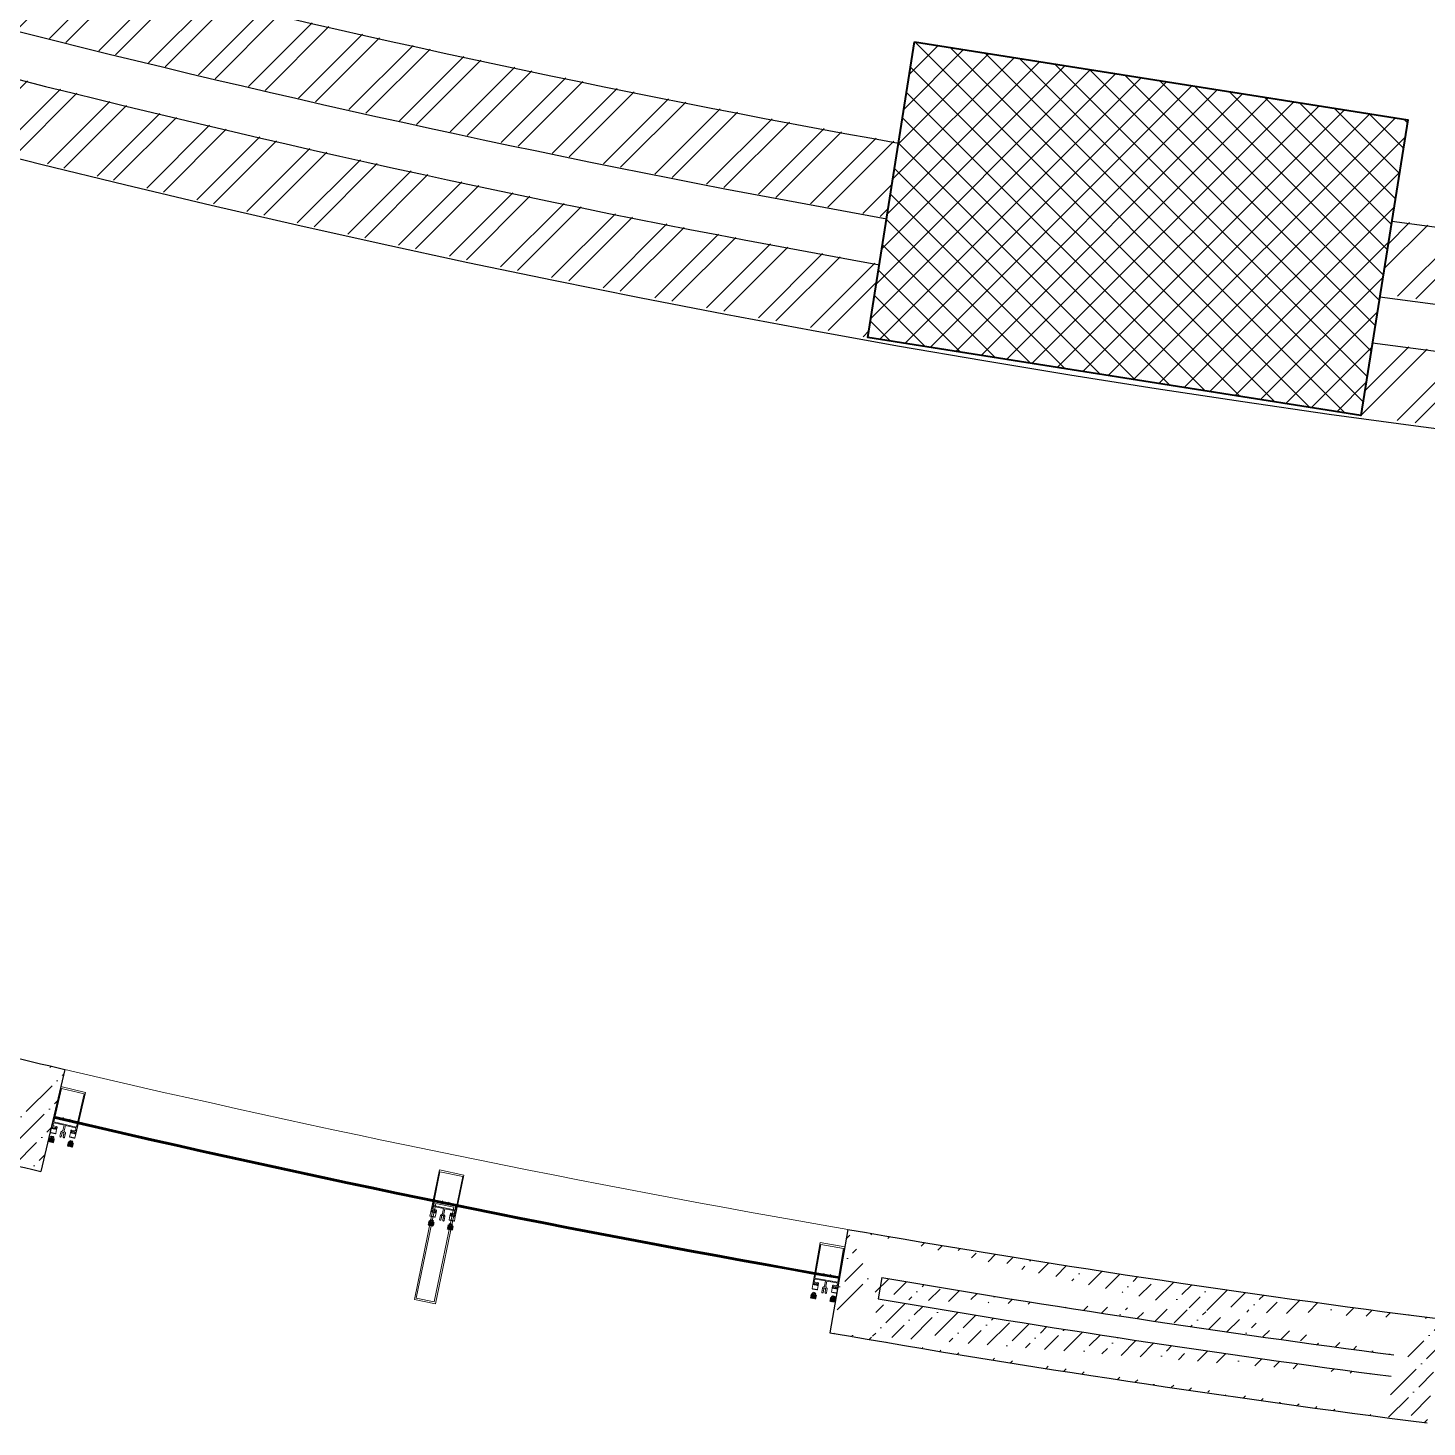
# Model space of a CAD drawing. Header units: millimetres. Extents: x 8275 to 147087, y -297470 to -191881.
# Drawn here: x 103272 to 107476, y -255233 to -251029 of the extents above; entities that cross this region are included whole.
import ezdxf

# ---------------------------------------------------------------- set-up
doc = ezdxf.new("R2010")
doc.units = ezdxf.units.MM
doc.header["$LTSCALE"] = 250
doc.header["$MEASUREMENT"] = 0
for name, color, linetype, lineweight in [('col', 6, 'Continuous', 40), ('hatch', 9, 'Continuous', 0), ('wall', 1, 'Continuous', 30), ('win', 4, 'Continuous', 20)]:
    doc.layers.add(name, color=color, linetype=linetype, lineweight=lineweight)
pattern_1 = [(45, (-6686.724433277734, -321362.3453582716), (-92.80776503073436, 92.80776503073437), []), (45, (-6624.852590027731, -321362.3453582716), (-92.80776503073436, 92.80776503073437), [])]
pattern_2 = [(45, (-6686.724433277734, -321362.3453582716), (23.20194125768359, 85.07378461150648), [109.375, -21.875, 0, -21.875])]

# ---------------------------------------------------------------- blocks, each defined once
blk = doc.blocks.new('A$C31941232')
at = {"layer": 'hatch'}
h = blk.add_hatch(dxfattribs=at)
h.set_pattern_fill('ANSI37', color=256, scale=500, style=0)
h.set_pattern_definition([(45, (0, 0), (-44.19417382415921, 44.19417382415922), []), (135, (0, 0), (-44.19417382415922, -44.19417382415921), [])])
h.paths.add_polyline_path([(-32609.50406793924, 9417.424505835981), (-31127.89143045899, 9183.279267878504), (-31268.37857323466, 8294.311685390305), (-32749.99121071398, 8528.456923347665)])
at = {"layer": 'col', "elevation": -13640.13642617397}
blk.add_lwpolyline([(-32609.50406793924, 9417.424505835865), (-31127.89143045899, 9183.279267878272), (-31268.37857323466, 8294.311685390072), (-32749.99121071398, 8528.456923347665)], close=True, dxfattribs=at)

msp = doc.modelspace()

# ---------------------------------------------------------------- hatches: boundary and pattern name
at = {"layer": 'hatch'}
h = msp.add_hatch(dxfattribs=at)
h.set_pattern_fill('ANSI32', color=256, scale=350, style=0)
h.set_pattern_definition(pattern_1)
edge = h.paths.add_edge_path()
edge.add_line((117629.5288266889, -252194.0401685761), (117599.6284500561, -251965.991999372))
edge.add_arc((112433.8152781767, -214955.8903715943), 37368.88074621981, 262.12326937673834, 277.94592112654357, ccw=False)
edge.add_line((107312.699338296, -251972.2032586917), (107277.7050495697, -252193.584798186))
edge.add_arc((112455.1992891072, -215257.3078104233), 37297.38602525879, 262.0206294395069, 277.9792072770339)
edge = h.paths.add_edge_path()
edge.add_line((117571.6059567318, -251828.733762546), (117541.7064086166, -251600.6854847135))
edge.add_arc((112434.5317099039, -214945.959934801), 37008.81163375256, 262.13531328539574, 277.93206678409143, ccw=False)
edge.add_line((107370.4666389958, -251606.666195049), (107335.4595535933, -251828.1287087162))
edge.add_arc((112476.3429742176, -214946.7948216071), 37237.90369552072, 262.0646797399239, 277.8705910709365)
edge = h.paths.add_edge_path()
edge.add_line((127705.4790213192, -249342.9324330802), (127699.5722774738, -249103.2909695192))
edge.add_arc((112455.1308590728, -214644.6412441847), 37680.12121865258, 280.1248862717009, 293.8645078004673, ccw=False)
edge.add_line((119079.0823690244, -251737.9668088487), (119114.8944285437, -251965.2098358264))
edge.add_arc((112612.8051359882, -215281.8333143234), 37255.1644498682, 280.0512229649691, 293.8984144730426)
edge = h.paths.add_edge_path()
edge.add_line((119021.128470513, -251372.4620443592), (119057.1538925907, -251599.6678708942))
edge.add_arc((112451.9757196107, -214634.34957905), 37550.80738298663, 280.1310230807873, 293.9570873770894)
edge.add_line((127699.5679523274, -248950.1486549706), (127699.5608397927, -248698.3121126945))
edge.add_arc((112451.9883593358, -214634.442930897), 37320.71342004864, 280.13794037399134, 294.1141085776026, ccw=False)
h.paths.add_polyline_path([(128156.8052846882, -247451.033916359), (128156.8052846882, -248168.1257187141), (128161.887085225, -248165.933882045), (128161.8727216395, -247451.0339163589)])
h.paths.add_polyline_path([(127948.7091314672, -248257.8798867596), (127948.7107492816, -247451.0339163589), (127931.8384511294, -247451.0339163589), (127931.8662397289, -248265.144411894)])
h.paths.add_polyline_path([(98253.503828316, -243221.2437606225), (97937.00574477017, -243901.0879162582), (97728.49585520662, -243804.017168646), (96826.03205373604, -245742.5272987234), (96256.40817154478, -246966.0910468734), (96464.9196887752, -247063.1625522359), (96972.65953579452, -245972.5272987234), (98253.50559399556, -243221.2445826261)])
h.paths.add_polyline_path([(126753.8316411702, -243429.6605102571), (126656.7966687437, -243221.2274664995), (126656.7599029643, -243221.2445826261), (127909.5805727346, -245912.3282089877), (128161.8418066548, -245912.3429560122), (128161.8417441407, -245909.2314670999), (126962.3431278234, -243332.684668256), (127089.2632657988, -243273.5976258806), (128317.7223430322, -245912.3520686851), (128531.8057498084, -245912.3645838583), (128531.8033261178, -245827.2435256402), (127297.7749210438, -243176.5260562646), (127753.7522249715, -242964.2480780883), (128531.8495605113, -242964.2480780883), (128531.8495605113, -242734.2480780883), (127702.8380457358, -242734.2480780883), (127200.7401172076, -242967.9972848935), (127297.7750896341, -243176.430328651)])
h = msp.add_hatch(dxfattribs=at)
h.set_pattern_fill('ANSI32', color=256, scale=350, style=0)
h.set_pattern_definition(pattern_1)
h.paths.add_polyline_path([(95115.19118412118, -247829.9602206651), (95345.19118412072, -247335.9156626482), (95345.19118411932, -245972.5272987243), (96718.95685945265, -245972.527298706), (96826.0322216684, -245742.5272987066), (95115.19118412118, -245742.5272987243)])
edge = h.paths.add_edge_path()
edge.add_line((95974.14820407284, -248117.3497864555), (95877.05366245843, -248325.9107859913))
edge.add_arc((112455.1323191682, -214644.6494747951), 37540.11261918598, 243.7933671564915, 259.8707226368601)
edge.add_line((105852.961313481, -251599.6409302511), (105888.8708464922, -251372.4143662852))
edge.add_arc((112455.1322759711, -214644.649621097), 37310.11246750876, 243.785706247479, 259.863639480919, ccw=False)
edge = h.paths.add_edge_path()
edge.add_line((95725.41156549472, -248651.6410153998), (95356.87012536032, -248480.0683710759))
edge.add_arc((112356.9879265963, -214875.4500551177), 37659.98376814761, 243.1657740476392, 259.9670714785931)
edge.add_line((105796.0866592294, -251959.5295499225), (105831.1033803178, -251737.9524770139))
edge.add_arc((112455.1323148245, -214644.6494900217), 37680.11260346741, 243.7979844895485, 259.8749917959418, ccw=False)
edge.add_line((95817.95277488139, -248452.8606637244), (95725.41156549472, -248651.6410153997))
h = msp.add_hatch(dxfattribs=at)
h.set_pattern_fill('ANSI36', color=256, scale=350, style=0)
h.set_pattern_definition(pattern_2)
edge = h.paths.add_edge_path()
edge.add_line((103189.8206691854, -254436.5146375576), (103189.7769710375, -254436.7003127629))
edge.add_line((103233.3476524157, -254251.5667168283), (103218.4568445976, -254314.8383644259))
edge.add_line((103383.6154953721, -254158.7136010898), (103311.4526757584, -254465.3363544014))
edge.add_line((101675.2892385968, -254044.4748365456), (101675.2373600337, -254044.6583940848))
edge.add_line((101726.964637944, -253861.636134243), (101709.2862115349, -253924.186217731))
edge.add_line((101640.621274834, -253707.5356762471), (101554.9493031469, -254010.6615799639))
edge.add_arc((112694.290895252, -214597.2697961162), 40767.29950792503, 254.3938838899209, 256.191106307803)
edge.add_arc((112694.290895252, -214597.2697961162), 40642.29950792503, 254.2182042704985, 256.191106307803)
edge.add_arc((112694.2818146646, -214597.3237669845), 40767.24492957115, 256.1911005787389, 256.5809129472962)
edge.add_arc((112694.2818146646, -214597.3237669845), 40642.24492957115, 256.1911005787389, 256.7565927922471)
edge.add_arc((112694.2908130358, -214597.2700646372), 40832.29922754137, 254.3936042384521, 256.1911062857713)
edge.add_arc((112694.2908130358, -214597.2700646372), 40957.29922754137, 254.218204279078, 256.1911062857713)
edge.add_arc((112694.2850613394, -214597.3002198287), 40832.2685710791, 256.1911040305631, 256.5811958506521)
edge.add_arc((112694.2850613394, -214597.3002198287), 40957.2685710791, 256.1911040305631, 256.7565959417156)
at = {"layer": 'hatch', "extrusion": (-0.0006101579890700577, -0.002618681102787829, 0.9999963851017214)}
h = msp.add_hatch(dxfattribs=at)
h.set_pattern_fill('AR-HBONE', color=256, scale=0.4111842104963542, style=0)
h.set_pattern_definition([(45, (-6693.618386668182, -321390.8255638584), (1.826024711421477e-16, 2.326009148470464), [4.934210525956236, -1.644736841985417]), (135, (-6692.455382093816, -321389.6625592841), (1.826024711421477e-16, 2.326009148470464), [4.934210525956236, -1.644736841985417])])
h.paths.add_polyline_path([(103341.4809511207, -254363.1568650687), (103341.0144125294, -254365.1591520398), (103346.3538444467, -254366.4032549644), (103346.8203830492, -254364.4009679847)], flags=16)
h.paths.add_polyline_path([(103404.1133262698, -254377.7503878081), (103403.646787671, -254379.7526747659), (103398.3073557518, -254378.5085718404), (103398.7738943441, -254376.5062848701)], flags=16)
edge = h.paths.add_edge_path()
edge.add_arc((103348.2554161563, -254379.3819617042), 0.6853070175936432, 166.8839358653754, 346.8839358653756, ccw=False)
edge.add_arc((103346.9205581747, -254379.0709359729), 0.6853070175936432, 166.8839358653754, 346.8839358653756, ccw=False)
edge.add_arc((103345.585700194, -254378.759910241), 0.6853070184712259, 166.8839357886692, 346.88393578866936, ccw=False)
edge.add_arc((103344.2508422077, -254378.4488845082), 0.685307018511116, 166.8839359387466, 346.88393593874673, ccw=False)
edge.add_arc((103342.9159842279, -254378.137858777), 0.6853070167758958, 166.8839360946604, 346.8839360946605, ccw=False)
edge.add_arc((103341.5811262499, -254377.8268330463), 0.6853070175936432, 166.8839358653754, 346.8839358653756, ccw=False)
edge.add_arc((103340.2462682692, -254377.5158073147), 0.6853070175936432, 166.8839358662092, 346.88393586620936, ccw=False)
edge.add_arc((103338.9114102876, -254377.204781583), 0.6853070185310611, 166.8839359387466, 346.88393593874673, ccw=False)
edge.add_arc((103337.5765523106, -254376.8937558522), 0.685307014841225, 166.8839357970068, 346.883935797007, ccw=False)
edge.add_arc((103336.2416943299, -254376.582730121), 0.6853070203261163, 166.8839359345778, 346.88393593457795, ccw=False)
edge.add_arc((103334.9068363436, -254376.2717043883), 0.6853070175936432, 166.8839358653754, 346.8839358653756, ccw=False)
edge.add_arc((103333.5719783666, -254375.9606786575), 0.6853070149010602, 166.8839359487518, 346.8839359487519, ccw=False)
edge.add_line((103332.9045493785, -254375.805165792), (103335.674980606, -254363.9150491038))
edge.add_line((103335.6749806084, -254363.9150491142), (103339.4125829582, -254364.7859211632))
edge.add_line((103339.4125829559, -254364.7859211623), (103339.8791215504, -254362.7836341827))
edge.add_line((103339.8791215453, -254362.7836341914), (103338.1438061694, -254362.3793007403))
edge.add_line((103338.1438061703, -254362.3793007408), (103340.5265757275, -254359.4161731994))
edge.add_line((103340.5265757298, -254359.4161732003), (103349.2239371669, -254361.442683327))
edge.add_line((103349.2239371655, -254361.4426833241), (103350.1575279963, -254365.1785323216))
edge.add_line((103350.1575279958, -254365.1785323237), (103348.4222126199, -254364.7741988726))
edge.add_line((103348.4222126218, -254364.7741988735), (103347.9556740258, -254366.7764858433))
edge.add_line((103347.9556740239, -254366.7764858424), (103351.6932763691, -254367.6473578904))
edge.add_line((103351.6932763686, -254367.6473578898), (103348.9228296337, -254379.5375411072))
edge.add_arc((103390.8843057189, -254389.2269057723), 0.6853070175936432, 166.8839359354116, 346.8839359354115)
edge.add_arc((103392.2191636996, -254389.5379315038), 0.6853070175936432, 166.8839359354116, 346.8839359354115)
edge.add_arc((103393.5540216813, -254389.8489572354), 0.6853070184512807, 166.8839360121178, 346.8839360121177)
edge.add_arc((103394.8888796676, -254390.1599829681), 0.6853070185310611, 166.8839358620404, 346.883935862041)
edge.add_arc((103396.2237376455, -254390.4710086989), 0.6853070167758958, 166.8839357061267, 346.8839357061273)
edge.add_arc((103397.5585956262, -254390.7820344304), 0.6853070175936432, 166.8839359354116, 346.8839359354115)
edge.add_arc((103398.8934536023, -254391.0930601606), 0.6853070176135884, 166.8839359345779, 346.8839359345777)
edge.add_arc((103400.2283115877, -254391.4040858933), 0.685307018511116, 166.8839358620404, 346.883935862041)
edge.add_arc((103401.5631695647, -254391.715111624), 0.6853070148611702, 166.8839360037802, 346.8839360037801)
edge.add_arc((103402.8980275473, -254392.026137356), 0.6853070203261163, 166.8839358662093, 346.8839358662098)
edge.add_arc((103404.2328855326, -254392.3371630886), 0.6853070175936432, 166.8839359354116, 346.8839359354115)
edge.add_arc((103405.5677435087, -254392.6481888192), 0.6853070149210053, 166.8839358520353, 346.8839358520358)
edge.add_line((103406.2351724958, -254392.8037016834), (103408.9862195911, -254380.9967776925))
edge.add_line((103408.9862195929, -254380.9967776916), (103405.2486172478, -254380.1259056436))
edge.add_line((103405.2486172454, -254380.1259056424), (103405.7151558414, -254378.1236186726))
edge.add_line((103405.7151558442, -254378.1236186737), (103407.4504712202, -254378.5279521249))
edge.add_line((103407.4504712174, -254378.5279521359), (103406.6228303188, -254374.8167897669))
edge.add_line((103406.6228303235, -254374.8167897672), (103397.9254688822, -254372.7902796585))
edge.add_line((103397.9254688822, -254372.7902796493), (103395.4367493918, -254375.7287205431))
edge.add_line((103395.4367493937, -254375.728720541), (103397.1720647696, -254376.1330539921))
edge.add_line((103397.1720647668, -254376.1330540036), (103396.7055261709, -254378.1353409734))
edge.add_line((103396.7055261699, -254378.1353409729), (103392.9679238248, -254377.264468925))
edge.add_line((103392.967923829, -254377.2644689262), (103390.216861229, -254389.0714594563))
at = {"layer": 'hatch', "extrusion": (-0.0005455354883049503, -0.002632902299882642, 0.9999963851017214)}
h = msp.add_hatch(dxfattribs=at)
h.set_pattern_fill('AR-HBONE', color=256, scale=0.4111842104963546, angle=-1.213285324654967e-20, style=0)
h.set_pattern_definition([(45, (-6692.888358613185, -321390.9753529076), (1.826014860389557e-16, 2.326009148470467), [4.934210525956241, -1.644736841985418]), (135, (-6691.725354038819, -321389.8123483332), (1.826014860389557e-16, 2.326009148470467), [4.934210525956241, -1.644736841985418])])
h.paths.add_polyline_path([(104482.3144671139, -254614.1373825176), (104481.8973401207, -254616.1505433268), (104487.2657689391, -254617.2628819898), (104487.6828959435, -254615.2497211717)], flags=16)
h.paths.add_polyline_path([(104545.2869804752, -254627.1852897696), (104544.8698534746, -254629.1984505656), (104539.5014246534, -254628.0861119018), (104539.9185516475, -254626.0729510934)], flags=16)
edge = h.paths.add_edge_path()
edge.add_arc((104489.4861322515, -254630.1908667658), 0.6853070175936437, 168.293957016489, 348.2939570164892, ccw=False)
edge.add_arc((104488.1440250435, -254629.9127820999), 0.6853070175936437, 168.293957016489, 348.2939570164892, ccw=False)
edge.add_arc((104486.8019178379, -254629.6346974334), 0.6853070184712263, 168.2939569397828, 348.29395693978296, ccw=False)
edge.add_arc((104485.4598106262, -254629.3566127663), 0.6853070185111164, 168.2939570898602, 348.2939570898603, ccw=False)
edge.add_arc((104484.117703421, -254629.0785281005), 0.6853070167758962, 168.2939572457739, 348.2939572457741, ccw=False)
edge.add_arc((104482.7755962181, -254628.8004434351), 0.6853070175936437, 168.293957016489, 348.2939570164892, ccw=False)
edge.add_arc((104481.4334890111, -254628.522358769), 0.6853070175936437, 168.2939570173228, 348.29395701732295, ccw=False)
edge.add_arc((104480.0913818045, -254628.2442741028), 0.6853070185310616, 168.2939570898602, 348.2939570898603, ccw=False)
edge.add_arc((104478.7492746021, -254627.9661894373), 0.6853070148412255, 168.2939569481204, 348.2939569481206, ccw=False)
edge.add_arc((104477.407167396, -254627.6881047715), 0.6853070203261168, 168.2939570856914, 348.29395708569155, ccw=False)
edge.add_arc((104476.0650601838, -254627.4100201045), 0.6853070175936437, 168.293957016489, 348.2939570164892, ccw=False)
edge.add_arc((104474.7229529819, -254627.131935439), 0.6853070149010606, 168.2939570998653, 348.2939570998655, ccw=False)
edge.add_line((104474.0518993809, -254626.9928931061), (104476.5289112953, -254615.0382046525))
edge.add_line((104476.5289112976, -254615.0382046629), (104480.2868114788, -254615.8168417286))
edge.add_line((104480.286811476, -254615.8168417277), (104480.703938472, -254613.80368091))
edge.add_line((104480.7039384678, -254613.8036809189), (104478.9591990988, -254613.4421708529))
edge.add_line((104478.9591990997, -254613.4421708533), (104481.2683333959, -254610.4213076669))
edge.add_line((104481.2683333982, -254610.4213076677), (104490.012927676, -254612.2331879563))
edge.add_line((104490.0129276742, -254612.2331879535), (104491.0381639543, -254615.9449328452))
edge.add_line((104491.0381639543, -254615.9449328473), (104489.2934245853, -254615.5834227813))
edge.add_line((104489.2934245872, -254615.5834227821), (104488.8762975893, -254617.59658359))
edge.add_line((104488.8762975875, -254617.5965835893), (104492.634197764, -254618.375220654))
edge.add_line((104492.6341977636, -254618.3752206534), (104490.1571719837, -254630.3299759976))
edge.add_arc((104532.3443686505, -254638.9838595329), 0.6853070175936437, 168.2939570865253, 348.2939570865251)
edge.add_arc((104533.6864758566, -254639.261944199), 0.6853070175936437, 168.2939570865253, 348.2939570865251)
edge.add_arc((104535.0285830637, -254639.5400288652), 0.6853070184512812, 168.2939571632315, 348.2939571632314)
edge.add_arc((104536.3706902754, -254639.8181135323), 0.6853070185310616, 168.2939570131541, 348.2939570131546)
edge.add_arc((104537.7127974787, -254640.0961981977), 0.6853070167758962, 168.2939568572403, 348.2939568572409)
edge.add_arc((104539.0549046844, -254640.3742828639), 0.6853070175936437, 168.2939570865253, 348.2939570865251)
edge.add_arc((104540.3970118858, -254640.6523675287), 0.6853070176135888, 168.2939570856915, 348.2939570856914)
edge.add_arc((104541.7391190971, -254640.9304521958), 0.6853070185111164, 168.2939570131541, 348.2939570131546)
edge.add_arc((104543.0812262995, -254641.2085368612), 0.6853070148611706, 168.2939571548939, 348.2939571548937)
edge.add_arc((104544.4233335074, -254641.4866215276), 0.6853070203261168, 168.2939570173229, 348.2939570173234)
edge.add_arc((104545.7654407182, -254641.7647061948), 0.6853070175936437, 168.2939570865253, 348.2939570865251)
edge.add_arc((104547.1075479197, -254642.04279086), 0.6853070149210058, 168.2939570031489, 348.2939570031494)
edge.add_line((104547.7786015197, -254642.1818331916), (104550.2382822963, -254630.3107892305))
edge.add_line((104550.2382822977, -254630.3107892295), (104546.4803821211, -254629.5321521648))
edge.add_line((104546.4803821192, -254629.5321521637), (104546.8975091171, -254627.5189913558))
edge.add_line((104546.8975091199, -254627.5189913568), (104548.6422484889, -254627.8805014228))
edge.add_line((104548.642248487, -254627.8805014339), (104547.7235375223, -254624.1908285827))
edge.add_line((104547.723537526, -254624.1908285829), (104538.9789432445, -254622.3789483124))
edge.add_line((104538.978943245, -254622.3789483032), (104536.563283632, -254625.37773943))
edge.add_line((104536.5632836334, -254625.377739428), (104538.3080230024, -254625.739249494))
edge.add_line((104538.3080230005, -254625.7392495055), (104537.8908960027, -254627.7524103134))
edge.add_line((104537.8908960008, -254627.752410313), (104534.1329958243, -254626.9737732483))
edge.add_line((104534.1329958294, -254626.9737732493), (104531.6733011901, -254638.844884111))
at = {"layer": 'hatch'}
h = msp.add_hatch(dxfattribs=at)
h.set_pattern_fill('ANSI36', color=256, scale=350, style=0)
h.set_pattern_definition(pattern_2)
edge = h.paths.add_edge_path()
edge.add_line((107352.1982552842, -255204.6881850755), (107352.173953176, -255204.8773786736))
edge.add_line((107376.4051581873, -255016.2357638967), (107368.1238599061, -255080.7062464599))
edge.add_line((107516.2876325473, -254908.3700094874), (107476.1553126099, -255220.8029088993))
edge.add_line((105805.2936788248, -254971.0496931578), (105805.2610213929, -254971.2376247999))
edge.add_line((105837.823175176, -254783.8542725235), (105826.6946762032, -254847.894736714))
edge.add_line((105736.0368822371, -254639.4877991094), (105682.1066402677, -254949.8367273961))
edge.add_arc((112694.2818146646, -214597.3237669845), 40767.24492957115, 260.317664265954, 262.5047014556026)
edge.add_arc((112694.2818146646, -214597.3237669845), 40642.24492957115, 260.1419844077665, 262.6803813111454)
edge.add_arc((112694.2850613394, -214597.3002198287), 40832.2685710791, 260.3173856727423, 262.5049809096399)
edge.add_arc((112694.2850613394, -214597.3002198287), 40957.2685710791, 260.1419855816791, 262.6803810007032)
at = {"layer": 'hatch', "extrusion": (-0.000464152185249474, -0.002648461107634446, 0.9999963851017214)}
h = msp.add_hatch(dxfattribs=at)
h.set_pattern_fill('AR-HBONE', color=256, scale=0.4111842104963502, angle=-1.819927986982451e-19, style=0)
h.set_pattern_definition([(45, (-6691.968947135756, -321391.1393595772), (1.825945903166084e-16, 2.326009148470447), [4.934210525956202, -1.644736841985401]), (135, (-6690.80594256139, -321389.9763550028), (1.825945903166084e-16, 2.326009148470447), [4.934210525956202, -1.644736841985401])])
h.paths.add_polyline_path([(105631.1023762003, -254832.7950099621), (105630.7474764419, -254834.820067377), (105636.1476295433, -254835.766466747), (105636.502529312, -254833.7414093229)], flags=16)
h.paths.add_polyline_path([(105694.4470203781, -254843.8964232398), (105694.0921206112, -254845.9214806418), (105688.6919675079, -254844.9750812711), (105689.0468672673, -254842.950023857)], flags=16)
edge = h.paths.add_edge_path()
edge.add_arc((105638.7652736009, -254848.6198998755), 0.6853070175936392, 170.059624729957, 350.05962472995714, ccw=False)
edge.add_arc((105637.415235323, -254848.383300033), 0.6853070175936392, 170.059624729957, 350.05962472995714, ccw=False)
edge.add_arc((105636.065197046, -254848.1467001898), 0.6853070184712219, 170.0596246532508, 350.0596246532509, ccw=False)
edge.add_arc((105634.7151587644, -254847.9101003461), 0.685307018511112, 170.0596248033282, 350.0596248033283, ccw=False)
edge.add_arc((105633.3651204883, -254847.6735005036), 0.6853070167758918, 170.0596249592419, 350.05962495924206, ccw=False)
edge.add_arc((105632.015082215, -254847.4369006614), 0.6853070175936392, 170.059624729957, 350.05962472995714, ccw=False)
edge.add_arc((105630.6650439371, -254847.2003008186), 0.6853070175936392, 170.0596247307908, 350.0596247307909, ccw=False)
edge.add_arc((105629.3150056601, -254846.9637009757), 0.6853070185310571, 170.0596248033282, 350.0596248033283, ccw=False)
edge.add_arc((105627.9649673869, -254846.7271011334), 0.685307014841221, 170.0596246615884, 350.05962466158854, ccw=False)
edge.add_arc((105626.6149291108, -254846.490501291), 0.6853070203261123, 170.0596247991594, 350.0596247991595, ccw=False)
edge.add_arc((105625.2648908283, -254846.2539014473), 0.6853070175936392, 170.059624729957, 350.05962472995714, ccw=False)
edge.add_arc((105623.914852555, -254846.0173016051), 0.6853070149010562, 170.0596248133334, 350.05962481333347, ccw=False)
edge.add_line((105623.2398334193, -254845.8990016837), (105625.3473233344, -254833.8736679959))
edge.add_line((105625.3473233367, -254833.8736680062), (105629.1274305155, -254834.5361475665))
edge.add_line((105629.1274305127, -254834.5361475657), (105629.4823302735, -254832.5110901423))
edge.add_line((105629.4823302693, -254832.5110901512), (105627.7272805083, -254832.2035103555))
edge.add_line((105627.7272805097, -254832.2035103559), (105629.9422400888, -254829.1129327963))
edge.add_line((105629.9422400902, -254829.112932797), (105638.738509819, -254830.6545157899))
edge.add_line((105638.7385098171, -254830.6545157871), (105639.8776249989, -254834.3329089381))
edge.add_line((105639.8776249998, -254834.3329089402), (105638.1225752389, -254834.0253291445))
edge.add_line((105638.1225752412, -254834.0253291453), (105637.7676754781, -254836.0503865591))
edge.add_line((105637.7676754762, -254836.0503865584), (105641.5477826503, -254836.712866118))
edge.add_line((105641.5477826494, -254836.7128661174), (105639.4402809363, -254848.7382670912))
edge.add_arc((105681.8740892877, -254856.0881767282), 0.6853070175936392, 170.0596247999932, 350.0596247999931)
edge.add_arc((105683.2241275647, -254856.3247765709), 0.6853070175936392, 170.0596247999932, 350.0596247999931)
edge.add_arc((105684.5741658426, -254856.5613764138), 0.6853070184512767, 170.0596248766994, 350.0596248766993)
edge.add_arc((105685.9242041252, -254856.7979762574), 0.6853070185310571, 170.059624726622, 350.0596247266226)
edge.add_arc((105687.2742423984, -254857.0345760996), 0.6853070167758918, 170.0596245707083, 350.0596245707088)
edge.add_arc((105688.6242806754, -254857.2711759425), 0.6853070175936392, 170.0596247999932, 350.0596247999931)
edge.add_arc((105689.9743189468, -254857.5077757841), 0.6853070176135844, 170.0596247991595, 350.0596247991593)
edge.add_arc((105691.3243572284, -254857.7443756278), 0.685307018511112, 170.059624726622, 350.0596247266226)
edge.add_arc((105692.6743955017, -254857.98097547), 0.6853070148611662, 170.0596248683618, 350.0596248683617)
edge.add_arc((105694.0244337805, -254858.2175753131), 0.6853070203261123, 170.0596247307909, 350.0596247307914)
edge.add_arc((105695.3744720613, -254858.4541751568), 0.6853070175936392, 170.0596247999932, 350.0596247999931)
edge.add_arc((105696.7245103336, -254858.6907749989), 0.6853070149210013, 170.0596247166169, 350.0596247166174)
edge.add_line((105697.3995294693, -254858.8090749189), (105699.4922737159, -254846.8678800136))
edge.add_line((105699.4922737173, -254846.8678800126), (105695.7121665432, -254846.205400453))
edge.add_line((105695.7121665404, -254846.205400452), (105696.0670663035, -254844.1803430383))
edge.add_line((105696.0670663063, -254844.1803430392), (105697.8221160673, -254844.4879228349))
edge.add_line((105697.8221160659, -254844.487922846), (105696.7901557014, -254840.8283090149))
edge.add_line((105696.7901557052, -254840.8283090151), (105687.9938859736, -254839.2867260404))
edge.add_line((105687.9938859736, -254839.2867260312), (105685.6717715749, -254842.3585242518))
edge.add_line((105685.6717715767, -254842.3585242497), (105687.4268213376, -254842.6661040454))
edge.add_line((105687.4268213353, -254842.666104057), (105687.0719215722, -254844.6911614707))
edge.add_line((105687.0719215712, -254844.6911614704), (105683.2918143972, -254844.0286819109))
edge.add_line((105683.2918144018, -254844.0286819118), (105681.1990583605, -254855.9699441131))

# ---------------------------------------------------------------- linework, layer by layer
at = {"layer": 'wall'}
for p, q in [((103383.6154953716, -254158.7136025043, -11300.6378476528), (103311.4526757579, -254465.336355816, -11300.6378476528)), ((105736.0368822366, -254639.487800524, -11300.6378476528), (105682.1066402672, -254949.8367288107, -11300.6378476528)), ((105837.8231751756, -254783.8542739382, -11300.6378476528), (105826.6946762027, -254847.8947381286, -11300.6378476528)), ((105805.2936788243, -254971.0496945724, -11300.6378476528), (105805.2610213924, -254971.2376262146, -11300.6378476528)), ((107352.1982552838, -255204.6881864901, -11300.6378476528), (107352.1739531755, -255204.8773800882, -11300.6378476528))]:
    msp.add_line(p, q, dxfattribs=at)
for centre, radius, start, end in [((112456.9985795254, -214647.6294052522, -11300.6378476528), 37310.11393724672, 243.7857061444846, 259.8600807952909), ((112456.9985795254, -214647.6294052522, -11300.6378476528), 37910.11393724672, 242.7807844336711, 293.9103832607867), ((112456.9985795254, -214647.6294052522, -11300.6378476528), 37540.11393724672, 243.7888298063787, 259.8671857792339), ((112456.9985795254, -214647.6294052522, -11300.6378476528), 37680.11393724672, 243.7934639942456, 259.8714680779401), ((112456.9985795254, -214647.6294052522, -11300.6378476528), 37310.11393724672, 262.1637311861201, 277.8296759310864), ((112456.9985795254, -214647.6294052522, -11300.6378476528), 37540.11393724672, 262.1567203432826, 277.8369068585813), ((112456.9985795254, -214647.6294052522, -11300.6378476528), 37680.11393724672, 262.152494793349, 277.8412650928116), ((112694.2818146641, -214597.3237683991, -11300.6378476528), 40642.24492957115, 256.191100587422, 256.756592797746), ((112694.2850613389, -214597.3002212433, -11300.6378476528), 40957.2685710791, 256.1911040217216, 256.7565959498203), ((112694.2818146641, -214597.3237683991, -11300.6378476528), 40642.24492957115, 260.1419844123371, 262.6803813225196), ((112694.2818146641, -214597.3237683991, -11300.6378476528), 40767.24492957115, 260.3176642719432, 262.5047014652022), ((112694.2850613389, -214597.3002212433, -11300.6378476528), 40832.2685710791, 260.3173856817884, 262.5049809022927), ((112694.2850613389, -214597.3002212433, -11300.6378476528), 40957.2685710791, 260.1419855767832, 262.6803809997205)]:
    msp.add_arc(centre, radius, start, end, dxfattribs=at)
at = {"layer": 'win', "extrusion": (-0.0006101579890699176, -0.002618681102787857, 0.9999963851017215)}
for p, q in [((103377.2534822561, -254309.8375828783, -11300.6378476528), (103375.607600484, -254310.861411622, -11300.6378476528)), ((103378.4975764183, -254304.4981692726, -11300.6378476528), (103377.2534822561, -254309.8375828783, -11300.6378476528)), ((103377.4737417307, -254302.8522911992, -11300.6378476528), (103378.4975764183, -254304.4981692726, -11300.6378476528)), ((103397.1855916218, -254308.8525145703, -11300.6378476528), (103395.9414974586, -254314.1919281881, -11300.6378476528)), ((103395.9414974586, -254314.1919281881, -11300.6378476528), (103396.9653321514, -254315.8378062631, -11300.6378476528)), ((103398.8314733915, -254307.8286858385, -11300.6378476528), (103397.1855916218, -254308.8525145703, -11300.6378476528))]:
    msp.add_line(p, q, dxfattribs=at)
at = {"layer": 'win', "extrusion": (-0.0005455354883048097, -0.002632902299882641, 0.9999963851017215)}
for p, q in [((104516.7256968603, -254560.0638974502, -11300.6378476528), (104515.1055067559, -254561.1279163072, -11300.6378476528)), ((104517.8380276482, -254554.6954872425, -11300.6378476528), (104516.7256968603, -254560.0638974502, -11300.6378476528)), ((104516.7740029395, -254553.0753009816, -11300.6378476528), (104517.8380276482, -254554.6954872425, -11300.6378476528)), ((104536.6275313245, -254558.5886590601, -11300.6378476528), (104535.5152005367, -254563.9570692798, -11300.6378476528)), ((104535.5152005367, -254563.9570692798, -11300.6378476528), (104536.5792252501, -254565.5772555423, -11300.6378476528)), ((104538.2477214271, -254557.5246402149, -11300.6378476528), (104536.6275313245, -254558.5886590601, -11300.6378476528))]:
    msp.add_line(p, q, dxfattribs=at)
at = {"layer": 'win', "extrusion": (-0.0004641521852493329, -0.002648461107634458, 0.9999963851017215)}
for p, q in [((105663.8044402627, -254777.7192051212, -11300.6378476528), (105662.2178036808, -254778.8326396552, -11300.6378476528)), ((105663.6373926289, -254770.7324384036, -11300.6378476528), (105664.750832893, -254772.319070963, -11300.6378476528)), ((105664.750832893, -254772.319070963, -11300.6378476528), (105663.8044402627, -254777.7192051212, -11300.6378476528)), ((105683.6513707978, -254775.6314571315, -11300.6378476528), (105682.7049781671, -254781.0315913018, -11300.6378476528)), ((105682.7049781671, -254781.0315913018, -11300.6378476528), (105683.8184184362, -254782.6182238625, -11300.6378476528)), ((105685.2380073778, -254774.5180226095, -11300.6378476528), (105683.6513707978, -254775.6314571315, -11300.6378476528))]:
    msp.add_line(p, q, dxfattribs=at)
at = {"layer": 'win', "extrusion": (-0.0006101579890699176, -0.002618681102787857, 0.9999963851017215), "elevation": -10454.97153772559}
msp.add_lwpolyline([(103372.8853411196, -254382.1549991544), (103373.2948740222, -254382.8133526345), (103372.6365205309, -254383.2228855308), (103372.0144690716, -254385.8926014988), (103372.4240019723, -254386.5509549786), (103371.765648485, -254386.960487879), (103371.1435970198, -254389.6302038433), (103371.5574108099, -254390.2954391563, 0.9606708062894292), (103375.0548632421, -254390.9637384268), (103377.9153844009, -254378.6869744561, 0.1989123673796638), (103377.6075079906, -254376.8240024381), (103375.1036398076, -254372.7988548878, -0.1989123673796519), (103374.7957634091, -254370.9358828661), (103378.3762216134, -254355.5692982647), (103408.010068776, -254362.4740695017, -0.414213562373095), (103409.8529668191, -254365.4366601761), (103408.9509921957, -254369.3077483301, -0.414213562373095), (103405.9884015236, -254371.1506463757), (103397.4453104467, -254369.1600817007, 0.414213562373095), (103394.4827197595, -254371.0029797414), (103393.0208988289, -254377.2768122454), (103396.7585011745, -254378.1476843063), (103397.225039773, -254376.1453973253), (103395.489724388, -254375.7410638847), (103396.2672887144, -254372.4039189258), (103408.2810105475, -254375.203150511), (103407.5034462227, -254378.5402954579), (103405.7681308377, -254378.135962015), (103405.3015922451, -254380.1382489738), (103409.039194589, -254381.0091210222), (103438.2465978287, -254255.6571543785), (103364.8294089212, -254238.5507391547), (103335.6220056776, -254363.9027058084), (103339.3596080206, -254364.7735778557), (103339.8261466226, -254362.7712908764), (103338.0908312438, -254362.366957435), (103338.8683955778, -254359.0298124807), (103350.8821173884, -254361.8290440615), (103350.1045530714, -254365.1661890187), (103348.3692376942, -254364.7618555673), (103347.9026990906, -254366.7641425357), (103351.6403014426, -254367.6350145736), (103353.1021223733, -254361.3611820694, 0.414213562373095), (103351.2592243308, -254358.3985913875), (103342.7161332568, -254356.4080267148, -0.414213562373095), (103340.8732352037, -254353.4454360306), (103341.775209827, -254349.5743478873, -0.414213562373095), (103344.7378005117, -254347.7314498347), (103374.3716476773, -254354.6362210712), (103370.7911894632, -254370.0028056715, -0.1989123673796519), (103369.691570806, -254371.5378273149), (103365.6664232552, -254374.0416954971, 0.1989123673796638), (103364.566804594, -254375.5767171483), (103361.7062834362, -254387.8534811133, 0.9606708062894292), (103365.1389298031, -254388.7999147042), (103365.8041651048, -254388.3861009075), (103366.4262165683, -254385.7163849552), (103366.0166836694, -254385.0580314682), (103366.6750371535, -254384.6484985631), (103367.2970886133, -254381.9787826068), (103366.8875557259, -254381.3204291264), (103367.5459092067, -254380.9108962185), (103368.1679606698, -254378.2411802666), (103367.7584277638, -254377.5828267762), (103371.708548665, -254375.1256293808), (103374.1657460647, -254379.075750286), (103373.5073925864, -254379.4852831901)], format="xyb", close=True, dxfattribs=at)
at = {"layer": 'win', "extrusion": (-0.0006101579890699176, -0.002618681102787857, 0.9999963851017215)}
for points, elevation in [([(103366.2550219558, -254244.5122225423), (103342.9571076087, -254344.5018875566), (103411.0348646006, -254360.3641998561), (103434.332778948, -254260.3745348328)], -10454.97153772559), ([(103341.4809511553, -254363.1568650806), (103341.0144125655, -254365.1591520521), (103346.3538444797, -254366.4032549767), (103346.8203830871, -254364.4009679989)], -10454.9715377256), ([(103404.1133263036, -254377.7503878204), (103403.6467877076, -254379.7526747783), (103398.307355786, -254378.5085718541), (103398.7738943775, -254376.5062848822)], -10454.97153772559)]:
    msp.add_lwpolyline(points, close=True, dxfattribs=dict(at, elevation=elevation))
for points, elevation in [([(103348.9228451815, -254379.5374745829, -0.9999999999999999), (103347.5879871959, -254379.22644885, -0.9999999999999999), (103346.2531292203, -254378.9154231205, -0.9999999999999999), (103344.9182712388, -254378.6043973875, -0.9999999999999999), (103343.5834132541, -254378.2933716555, -0.9999999999999999), (103342.2485552745, -254377.9823459324, -0.9999999999999999), (103340.9136972902, -254377.671320191, -0.9999999999999999), (103339.5788393089, -254377.3602944603, -0.9999999999999999), (103338.243981337, -254377.0492687315, -0.9999999999999999), (103336.9091233566, -254376.7382430002, -0.9999999999999999), (103335.5742653717, -254376.4272172681, -0.9999999999999999), (103334.2394073906, -254376.1161915354, -0.9999999999999999), (103332.9045494134, -254375.8051658043), (103335.6749806454, -254363.9150491277), (103339.3596080284, -254364.7735778521), (103339.8261466127, -254362.771290877), (103338.1438062013, -254362.3793007499), (103340.5265757637, -254359.416173213), (103349.2239372081, -254361.4426833404), (103350.1575280285, -254365.1785323342), (103348.3692376885, -254364.7618555633), (103347.9026990942, -254366.7641425356), (103351.6932764068, -254367.6473579045), (103348.9228296659, -254379.5375411278)], -10454.97153772557), ([(103390.2168767617, -254389.071392918, 0.9999999999999999), (103391.5517347505, -254389.3824186513, 0.9999999999999999), (103392.8865927196, -254389.6934443792, 0.9999999999999999), (103394.221450708, -254390.0044701127, 0.9999999999999999), (103395.5563086977, -254390.3154958471, 0.9999999999999999), (103396.8911666671, -254390.6265215751, 0.9999999999999999), (103398.2260246439, -254390.9375473043, 0.9999999999999999), (103399.5608826262, -254391.2485730378, 0.9999999999999999), (103400.8957406026, -254391.5595987674, 0.9999999999999999), (103402.2305985857, -254391.8706245001, 0.9999999999999999), (103403.565456572, -254392.1816502328, 0.9999999999999999), (103404.9003145535, -254392.4926759646, 0.9999999999999999), (103406.2351725264, -254392.8037016945), (103408.9862196279, -254380.9967777042), (103405.2486172849, -254380.1259056572), (103405.7151558756, -254378.1236186838), (103407.4504712449, -254378.527952144), (103406.6228303573, -254374.8167897806), (103397.9254689119, -254372.7902796596), (103395.4367494242, -254375.728720551), (103397.1720648013, -254376.1330540152), (103396.7055262105, -254378.1353409884), (103392.9679238666, -254377.2644689393), (103390.2168612632, -254389.0714594586)], -10454.97153772559)]:
    msp.add_lwpolyline(points, format="xyb", dxfattribs=dict(at, elevation=elevation))
at = {"layer": 'win', "extrusion": (-0.0005455354883048097, -0.002632902299882641, 0.9999963851017215), "elevation": -10450.8334933282}
msp.add_lwpolyline([(104514.1768355163, -254632.3569952989), (104514.6024445329, -254633.0050720431), (104513.9543677793, -254633.4306810557), (104513.3981984498, -254636.1148954747), (104513.8238074668, -254636.7629722182), (104513.1757307168, -254637.1885812353), (104512.6195613819, -254639.8727956505), (104513.0496193322, -254640.5276468035, 0.9606708062894292), (104516.5624575985, -254641.1096818053), (104519.1200179274, -254628.7662463001, 0.1989123673796638), (104518.7663925356, -254626.9114143109), (104516.1642356027, -254622.949098324, -0.1989123673796519), (104515.8106102254, -254621.094266331), (104519.0118583008, -254605.6442302777), (104548.8066382676, -254611.8177098621, -0.414213562373095), (104550.7218788336, -254614.7340552249), (104549.9154333009, -254618.6261661326, -0.414213562373095), (104546.9990879416, -254620.5414067018), (104538.4096018207, -254618.7616648456, 0.414213562373095), (104535.4932564451, -254620.67690541), (104534.1862585231, -254626.9848092735), (104537.9441587004, -254627.7634463511), (104538.361285698, -254625.7502855319), (104536.6165463207, -254625.3887754766), (104537.3117579845, -254622.0335074543), (104549.3907228469, -254624.5362694504), (104548.6955111852, -254627.8915374607), (104546.950771806, -254627.5300274031), (104546.5336448137, -254629.5431882001), (104550.2915449899, -254630.3218252653), (104576.405564954, -254504.289107661), (104502.589668645, -254488.9944510357), (104476.475648679, -254615.02716865), (104480.2335488516, -254615.8058057141), (104480.6506758547, -254613.7926448965), (104478.9059364838, -254613.4311348403), (104479.6011481531, -254610.0758668222), (104491.6801129936, -254612.5786288146), (104490.9849013389, -254615.9338968349), (104489.2401619677, -254615.5723867687), (104488.8230349648, -254617.5855475756), (104492.5809351486, -254618.36418463), (104493.8879330703, -254612.0562807664, 0.414213562373095), (104491.9726925051, -254609.1399353961), (104483.3832063885, -254607.3601935423, -0.414213562373095), (104481.4679658113, -254604.44384817), (104482.2744113448, -254600.5517372731, -0.414213562373095), (104485.1907567172, -254598.6364966967), (104514.9855366862, -254604.8099762806), (104511.7842886029, -254620.2600123327, -0.1989123673796519), (104510.7227752288, -254621.8216275201), (104506.7604592423, -254624.423784451, 0.1989123673796638), (104505.6989458648, -254625.9853996467), (104503.1413855389, -254638.3288351459, 0.9606708062894292), (104506.5962814226, -254639.190514934), (104507.2511325662, -254638.7604569762), (104507.8073018997, -254636.0762425731), (104507.3816928834, -254635.428165822), (104508.0297696303, -254635.0025568005), (104508.5859389597, -254632.3183423933), (104508.1603299546, -254631.6702656487), (104508.8084067007, -254631.2446566246), (104509.3645760346, -254628.5604422219), (104508.9389670099, -254627.9123654676), (104512.827427496, -254625.3587113741), (104515.3810815933, -254629.2471718633), (104514.733004852, -254629.6727808837)], format="xyb", close=True, dxfattribs=at)
at = {"layer": 'win', "extrusion": (-0.0005455354883048097, -0.002632902299882641, 0.9999963851017215)}
for points, elevation in [([(104504.1615443916, -254494.9190491942), (104483.3311330774, -254595.4517298855), (104551.7786005664, -254609.6340478481), (104572.6090118816, -254509.1013671477)], -10450.83349332822), ([(104482.3144671478, -254614.1373825285), (104481.8973401595, -254616.1505433382), (104487.2657689748, -254617.2628820011), (104487.6828959838, -254615.2497211848)], -10450.83349332822), ([(104545.2869805106, -254627.1852897809), (104544.869853513, -254629.198450577), (104539.5014246908, -254628.0861119145), (104539.9185516836, -254626.0729511044)], -10450.83349332823)]:
    msp.add_lwpolyline(points, close=True, dxfattribs=dict(at, elevation=elevation))
at = {"layer": 'win', "elevation": -11300.6378476528}
for points in [[(104497.0192679232, -254862.6461043383), (104557.8862286345, -254568.8856354295), (104494.2381270374, -254555.6977939418), (104433.3711663252, -254849.4582628509)], [(104493.1377094532, -254856.735647178), (104551.9757714737, -254572.7671938994), (104498.1196855069, -254561.6082511019), (104439.2816234855, -254845.5767043806)]]:
    msp.add_lwpolyline(points, close=True, dxfattribs=at)
at = {"layer": 'win', "extrusion": (-0.0005455354883048097, -0.002632902299882641, 0.9999963851017215)}
for points, elevation in [([(104490.1571858922, -254630.3299091107, -0.9999999999999999), (104488.8150786799, -254630.0518244432, -0.9999999999999999), (104487.4729714787, -254629.7737397791, -0.9999999999999999), (104486.130864272, -254629.4956551117, -0.9999999999999999), (104484.7887570616, -254629.2175704452, -0.9999999999999999), (104483.4466498577, -254628.9394857876, -0.9999999999999999), (104482.104542646, -254628.6614011116, -0.9999999999999999), (104480.7624354394, -254628.3833164463, -0.9999999999999999), (104479.4203282425, -254628.1052317827, -0.9999999999999999), (104478.0782210375, -254627.8271471168, -0.9999999999999999), (104476.7361138267, -254627.5490624503, -0.9999999999999999), (104475.3940066189, -254627.270977783, -0.9999999999999999), (104474.0518994171, -254626.9928931172), (104476.5289113362, -254615.0382046752), (104480.2335488569, -254615.8058057104), (104480.6506758442, -254613.7926448972), (104478.9591991307, -254613.4421708616), (104481.2683334343, -254610.4213076795), (104490.0129277176, -254612.2331879686), (104491.0381639863, -254615.9449328567), (104489.2401619613, -254615.5723867649), (104488.8230349654, -254617.5855475754), (104492.6341978027, -254618.375220667), (104490.1571720189, -254630.3299760171)], -10450.8334933282), ([(104531.6733150802, -254638.8448172103, 0.9999999999999999), (104533.0154222956, -254639.1229018779, 0.9999999999999999), (104534.3575294903, -254639.4009865406, 0.9999999999999999), (104535.6996367045, -254639.6790712084, 0.9999999999999999), (104537.0417439189, -254639.9571558773, 0.9999999999999999), (104538.3838511142, -254640.2352405403, 0.9999999999999999), (104539.7259583165, -254640.5133252039, 0.9999999999999999), (104541.0680655246, -254640.7914098721, 0.9999999999999999), (104542.4101727248, -254641.0694945363, 0.9999999999999999), (104543.7522799339, -254641.3475792036, 0.9999999999999999), (104545.0943871457, -254641.6256638706, 0.9999999999999999), (104546.4364943539, -254641.9037485367, 0.9999999999999999), (104547.7786015505, -254642.1818332016), (104550.2382823338, -254630.3107892412), (104546.4803821606, -254629.5321521771), (104546.8975091498, -254627.5189913657), (104548.6422485123, -254627.880501441), (104547.7235375612, -254624.1908285953), (104538.9789432751, -254622.3789483127), (104536.5632836634, -254625.3777394367), (104538.3080230339, -254625.739249516), (104537.8908960414, -254627.7524103271), (104534.1329958674, -254626.9737732613), (104531.6733012245, -254638.8448841121)], -10450.83349332821)]:
    msp.add_lwpolyline(points, format="xyb", dxfattribs=dict(at, elevation=elevation))
at = {"layer": 'win', "extrusion": (-0.0004641521852493329, -0.002648461107634458, 0.9999963851017215), "elevation": -10446.37766609912}
msp.add_lwpolyline([(105663.5109961829, -254850.0242339947), (105663.9563715569, -254850.6588892376), (105663.3217163061, -254851.104264608), (105662.8485166212, -254853.804341168), (105663.293891996, -254854.4389964107), (105662.6592367467, -254854.8843717853), (105662.186037059, -254857.5844483417), (105662.6360679888, -254858.2257376976, 0.9606708062894292), (105666.1651719374, -254858.699259348), (105668.341194008, -254846.2828813399, 0.1989123673796638), (105667.9305857362, -254844.4398258682), (105665.2075780629, -254840.5595684158, -0.1989123673796519), (105664.7969698038, -254838.7165129397), (105667.5206539304, -254823.1751761872), (105697.4915036656, -254828.4276926949, -0.414213562373095), (105699.4956928413, -254831.2836413029), (105698.8095532964, -254835.1987523154, -0.414213562373095), (105695.9536046892, -254837.2029414934), (105687.3133597181, -254835.6887025064, 0.414213562373095), (105684.4574110986, -254837.6928916798), (105683.3453918457, -254844.0380715747), (105687.12549902, -254844.7005511473), (105687.4803987825, -254842.6754937221), (105685.7253490141, -254842.3679139372), (105686.3168486189, -254838.9928182387), (105698.4671931179, -254841.1222168248), (105697.8756935124, -254844.4973125118), (105696.1206437438, -254844.1897327245), (105695.7657439846, -254846.2147901271), (105699.545851157, -254846.8772696873), (105721.7641726146, -254720.0997711428), (105647.5120674228, -254707.086779798), (105625.293745965, -254833.8642783524), (105629.0738531356, -254834.5267579116), (105629.4287529026, -254832.5017004879), (105627.6737031397, -254832.1941207022), (105628.2652027517, -254828.8190250074), (105640.4155472294, -254830.9484235905), (105639.8240476325, -254834.323519287), (105638.0689978697, -254834.0159394912), (105637.7140981007, -254836.0409969039), (105641.4942052808, -254836.7034764529), (105642.6062245342, -254830.3582965579, 0.414213562373095), (105640.6020353599, -254827.5023479424), (105631.9617903901, -254825.9881089574, -0.414213562373095), (105629.957601206, -254823.1321603401), (105630.6437407496, -254819.2170493384, -0.414213562373095), (105633.4996893692, -254817.212860153), (105663.4705391068, -254822.4653766598), (105660.7468549698, -254838.0067134113, -0.1989123673796519), (105659.7339618345, -254839.600294326), (105655.8537043805, -254842.3233019966, 0.1989123673796638), (105654.8408112398, -254843.9168829195), (105652.6647891706, -254856.3332609219, 0.9606708062894292), (105656.144594615, -254857.088079895), (105656.7858839605, -254856.6380489604), (105657.2590836473, -254853.9379724162), (105656.813708273, -254853.3033171659), (105657.4483635193, -254852.8579417871), (105657.9215632035, -254850.1578652387), (105657.4761878402, -254849.5232099947), (105658.1108430845, -254849.0778346132), (105658.5840427722, -254846.3777580693), (105658.13866739, -254845.7431028162), (105661.9465988702, -254843.0708505774), (105664.618851112, -254846.8787820603), (105663.9841958713, -254847.3241574384)], format="xyb", close=True, dxfattribs=at)
at = {"layer": 'win', "extrusion": (-0.0004641521852493329, -0.002648461107634458, 0.9999963851017215)}
for points, elevation in [([(105649.265744603, -254712.9601325927), (105631.5428201547, -254814.0869038827), (105700.3947722458, -254826.1534958576), (105718.1176966944, -254725.0267245585)], -10446.37766609909), ([(105631.1023762341, -254832.7950099721), (105630.7474764786, -254834.8200673873), (105636.1476295779, -254835.7664667573), (105636.5025293498, -254833.7414093348)], -10446.3776660991), ([(105694.4470204116, -254843.8964232503), (105694.0921206488, -254845.9214806522), (105688.6919675431, -254844.9750812827), (105689.046867301, -254842.9500238674)], -10446.37766609909)]:
    msp.add_lwpolyline(points, close=True, dxfattribs=dict(at, elevation=elevation))
for points, elevation in [([(105639.4402927752, -254848.7381998076, -0.9999999999999999), (105638.0902544925, -254848.5015999638, -0.9999999999999999), (105636.7402162228, -254848.265000123, -0.9999999999999999), (105635.3901779444, -254848.0284002787, -0.9999999999999999), (105634.0401396631, -254847.7918004355, -0.9999999999999999), (105632.6901013886, -254847.5552006011, -0.9999999999999999), (105631.3400631079, -254847.3186007486, -0.9999999999999999), (105629.9900248293, -254847.0820009067, -0.9999999999999999), (105628.6399865622, -254846.8454010662, -0.9999999999999999), (105627.2899482863, -254846.6088012235, -0.9999999999999999), (105625.9399100054, -254846.3722013803, -0.9999999999999999), (105624.589871728, -254846.1356015364, -0.9999999999999999), (105623.2398334542, -254845.899001694), (105625.3473233749, -254833.8736680174), (105629.0738531425, -254834.5267579077), (105629.4287528923, -254832.501700489), (105627.727280541, -254832.2035103632), (105629.9422401243, -254829.1129328078), (105638.7385098626, -254830.6545158008), (105639.8776250314, -254834.3329089489), (105638.0689978641, -254834.0159394875), (105637.714098104, -254836.0409969036), (105641.5477826886, -254836.7128661298), (105639.4402809688, -254848.7382671099)], -10446.37766609911), ([(105681.199070183, -254855.9698768163, 0.9999999999999999), (105682.5491084674, -254856.2064766604, 0.9999999999999999), (105683.8991467341, -254856.4430765002, 0.9999999999999999), (105685.2491850172, -254856.6796763446, 0.9999999999999999), (105686.5992233027, -254856.91627619, 0.9999999999999999), (105687.9492615699, -254857.1528760299, 0.9999999999999999), (105689.2992998413, -254857.3894758704, 0.9999999999999999), (105690.6493381197, -254857.626075715, 0.9999999999999999), (105691.9993763929, -254857.8626755561, 0.9999999999999999), (105693.3494146704, -254858.0992753999, 0.9999999999999999), (105694.6994529534, -254858.3358752436, 0.9999999999999999), (105696.0494912318, -254858.5724750864, 0.9999999999999999), (105697.3995295007, -254858.8090749281), (105699.4922737523, -254846.8678800233), (105695.7121665827, -254846.2054004644), (105696.0670663374, -254844.1803430475), (105697.8221160927, -254844.4879228528), (105696.7901557404, -254840.8283090267), (105687.9938860039, -254839.2867260401), (105685.6717716061, -254842.3585242578), (105687.4268213687, -254842.6661040667), (105687.0719216126, -254844.6911614834), (105683.2918144392, -254844.0286819226), (105681.1990583942, -254855.9699441133)], -10446.3776660991)]:
    msp.add_lwpolyline(points, format="xyb", dxfattribs=dict(at, elevation=elevation))
at = {"layer": 'win'}
for radius in [40642.24492957115, 40792.24492957115, 40791.24492957115, 40790.24492957115, 40789.24492957115, 40788.24492957115, 40787.24492957115, 40786.24492957115]:
    msp.add_arc((112694.2818146641, -214597.3237683991, -11300.6378476528), radius, 256.756592797746, 260.1419844123371, dxfattribs=at)
at = {"layer": 'win', "extrusion": (-0.0006101579890699176, -0.002618681102787857, 0.9999963851017215)}
for centre, radius, start, end in [((103366.9037756716, -254395.7467193343, -10697.56566610586), 56.02831096297897, 65.59813815453658, 88.16973364340383), ((103366.2897835948, -254398.3818460981, -10697.55839089074), 59.50225788623588, 67.25637611327161, 86.51149566602348), ((103366.0902003263, -254399.2384161211, -10697.55602602114), 60.98800946245647, 67.83288157078415, 85.93499024126119), ((103368.3281101594, -254376.0725540485, -10697.61805572256), 38.16461497224456, 81.69011670306355, 86.7158510675998), ((103369.8563153951, -254356.1522656996, -10697.67115323728), 18.66373521831405, 78.34591928547562, 87.6452829984225), ((103370.6986462331, -254348.8515576312, -10697.6907854876), 11.84415585990497, 76.1535555512195, 89.80527689179782), ((103368.4382366986, -254360.0229294343, -10697.6601519104), 23.68932309987656, 77.46659979559155, 84.1157972332683), ((103322.2456386049, -254587.4101883941, -10697.03651016941), 254.6448962107594, 76.07347133444497, 77.69440046364355), ((103362.1204567235, -254416.2757325676, -10697.5089883817), 79.43733587598572, 74.44974807840607, 79.31812351934614), ((103366.1891456464, -254398.8137633039, -10697.55719842795), 61.98307333192854, 73.89569258156975, 79.87217919758955), ((103372.6483497291, -254371.0921980335, -10697.63373377872), 34.0854521669411, 72.27109994560315, 81.49677183471967), ((103378.0419391809, -254367.2900551998, -10697.64698137731), 27.34609378610929, 65.9131062702932, 72.91370651855834), ((103380.6553217807, -254361.7654268772, -10697.66304325421), 21.72982308732188, 66.51065791272424, 74.44192004118865), ((103384.8272692115, -254349.6964239404, -10697.69719379747), 9.462229877207651, 61.00880243632824, 78.16274289588092), ((103382.8485890088, -254355.1052846932, -10697.68182235144), 15.63818546316107, 64.74674840514662, 74.8803199473313)]:
    msp.add_arc(centre, radius, start, end, dxfattribs=at)
at = {"layer": 'win', "extrusion": (-0.0005455354883048097, -0.002632902299882641, 0.9999963851017215)}
for centre, radius, start, end in [((104508.5141695363, -254646.1755895044, -10687.23138023208), 56.02831096297897, 67.00815930877106, 89.57975478828904), ((104507.9652060096, -254648.8250268754, -10687.22410501696), 59.50225788623588, 68.66639726315817, 87.9215168102219), ((104507.7867608193, -254649.6862486808, -10687.22174014735), 60.98800946245647, 69.24290272951416, 87.34501138399385), ((104509.4539500061, -254626.4723328931, -10687.28376984878), 38.16461497224456, 83.10013785132465, 88.12587222318615), ((104510.4915134179, -254606.5204717941, -10687.3368673635), 18.66373521831405, 79.7559404312735, 89.05530416517838), ((104511.1539404737, -254599.201247113, -10687.35649961381), 11.84415585990497, 77.56357671479796, 91.21529805101885), ((104509.1691096423, -254610.4248581985, -10687.32586603662), 23.68932309987656, 78.8766209232839, 85.5258183830553), ((104468.5858231796, -254838.8799271193, -10686.7022242956), 254.6448962107594, 77.48349249972102, 79.10442161600851), ((104504.2374569656, -254666.8160898398, -10687.17470250792), 79.43733587598572, 75.85976921782695, 80.72814465825044), ((104507.8752267334, -254649.2592896979, -10687.22291255417), 61.98307333192854, 75.30571374412683, 81.28220036255641), ((104513.6503296543, -254621.3871766694, -10687.29944790492), 34.0854521669411, 73.68112110774663, 82.90679297661615), ((104518.9487265003, -254617.4534649148, -10687.31269550352), 27.34609378610929, 67.3231274256961, 74.3237276835846), ((104521.4253730909, -254611.8662018648, -10687.32875738042), 21.72982308732188, 67.92067904271035, 75.85194119045087), ((104525.2990749689, -254599.6981941814, -10687.3629079237), 9.462229877207651, 62.41882359316557, 79.57276402580634), ((104523.454089897, -254605.1541065763, -10687.34753647765), 15.63818546316107, 66.15676955987367, 76.29034111073284)]:
    msp.add_arc(centre, radius, start, end, dxfattribs=at)
at = {"layer": 'win', "extrusion": (-0.0004641521852493329, -0.002648461107634458, 0.9999963851017215)}
for centre, radius, start, end in [((105658.2767951019, -254864.010744313, -10674.72078026303), 56.02831096297897, 68.77382701715946, 91.34542249473797), ((105657.8097262591, -254866.6758383129, -10674.7135050479), 59.50225788623588, 70.43206497379235, 89.687184530175), ((105657.6579016185, -254867.5421494367, -10674.71114017829), 60.98800946245647, 71.0085704344243, 89.11067909993407), ((105658.6090358251, -254844.2878863931, -10674.77316987973), 38.16461497224456, 84.86580556404867, 89.89153993774859), ((105659.0313530959, -254824.3135291501, -10674.82626739443), 18.66373521831405, 81.52160814762144, 90.8209718657407), ((105659.4679468687, -254816.9773690226, -10674.84589964476), 11.84415585990497, 79.32924443370543, 92.98096575575235), ((105657.8298785174, -254828.2568074524, -10674.81526606757), 23.68932309987656, 80.64228865358466, 87.29148609925815), ((105624.3049813963, -255057.8538521395, -10674.19162432656), 254.6448962107594, 79.24916021099872, 80.87008934043142), ((105654.6380848516, -254884.7732179664, -10674.66410253886), 79.43733587598572, 77.6254369231167, 82.49381238855598), ((105657.7331701401, -254867.1126673754, -10674.71231258511), 61.98307333192854, 77.07138144784426, 83.04786806537872), ((105662.6467400348, -254839.0758464193, -10674.78884793587), 34.0854521669411, 75.44678882420662, 84.67246068396996), ((105667.8214163268, -254834.9807490372, -10674.80209553447), 27.34609378610929, 69.0887951579784, 76.08939537969405), ((105670.1247331672, -254829.3198287723, -10674.81815741137), 21.72982308732188, 69.68634677984119, 77.61760889525786), ((105673.6216771475, -254817.0382425534, -10674.85230795463), 9.462229877207651, 64.18449131695422, 81.33843175174079), ((105671.9456747518, -254822.5484118762, -10674.83693650858), 15.63818546316107, 67.92243726814588, 78.05600881154227)]:
    msp.add_arc(centre, radius, start, end, dxfattribs=at)

# ---------------------------------------------------------------- block references
at = {"layer": 'hatch'}
msp.add_blockref('A$C31941232', (138546.0697943792, -260487.9839905468, -11300.6378476528), dxfattribs=at)

doc.saveas('drawing.dxf')
